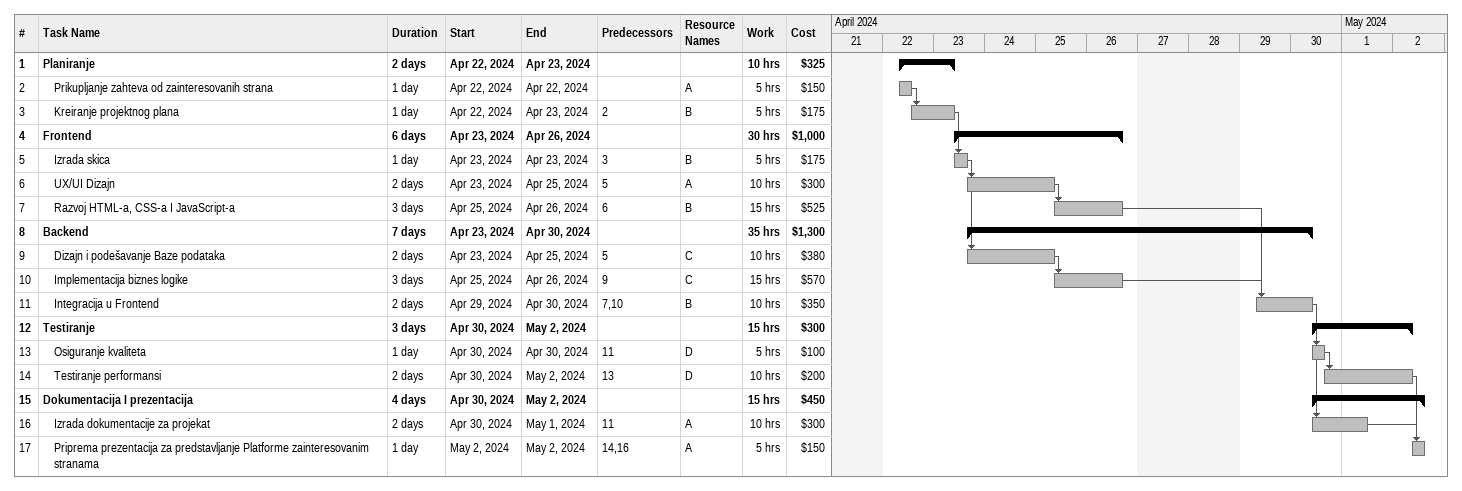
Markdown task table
| ID | Level | Task | Duration | Start | Finish | Predecessors | Resources | Work (h) | Cost ($) |
|---|---|---|---|---|---|---|---|---|---|
| 1 | 1 | **Planiranje** | 2d | 2024-04-22 | 2024-04-23 |  |  | 10 | 325 |
| 2 | 2 | Prikupljanje zahteva od zainteresovanih strana | 1d | 2024-04-22 | 2024-04-22 |  | A | 5 | 150 |
| 3 | 2 | Kreiranje projektnog plana | 1d | 2024-04-22 | 2024-04-23 | 2 | B | 5 | 175 |
| 4 | 1 | **Frontend** | 6d | 2024-04-23 | 2024-04-26 |  |  | 30 | 1000 |
| 5 | 2 | Izrada skica | 1d | 2024-04-23 | 2024-04-23 | 3 | B | 5 | 175 |
| 6 | 2 | UX/UI Dizajn | 2d | 2024-04-23 | 2024-04-25 | 5 | A | 10 | 300 |
| 7 | 2 | Razvoj HTML-a, CSS-a I JavaScript-a | 3d | 2024-04-25 | 2024-04-26 | 6 | B | 15 | 525 |
| 8 | 1 | **Backend** | 7d | 2024-04-23 | 2024-04-30 |  |  | 35 | 1300 |
| 9 | 2 | Dizajn i podešavanje Baze podataka | 2d | 2024-04-23 | 2024-04-25 | 5 | C | 10 | 380 |
| 10 | 2 | Implementacija biznes logike | 3d | 2024-04-25 | 2024-04-26 | 9 | C | 15 | 570 |
| 11 | 2 | Integracija u Frontend | 2d | 2024-04-29 | 2024-04-30 | 7, 10 | B | 10 | 350 |
| 12 | 1 | **Testiranje** | 3d | 2024-04-30 | 2024-05-02 |  |  | 15 | 300 |
| 13 | 2 | Osiguranje kvaliteta | 1d | 2024-04-30 | 2024-04-30 | 11 | D | 5 | 100 |
| 14 | 2 | Testiranje performansi | 2d | 2024-04-30 | 2024-05-02 | 13 | D | 10 | 200 |
| 15 | 1 | **Dokumentacija I prezentacija** | 4d | 2024-04-30 | 2024-05-02 |  |  | 15 | 450 |
| 16 | 2 | Izrada dokumentacije za projekat | 2d | 2024-04-30 | 2024-05-01 | 11 | A | 10 | 300 |
| 17 | 2 | Priprema prezentacija za predstavljanje Platforme zainteresovanim stranama | 1d | 2024-05-02 | 2024-05-02 | 14, 16 | A | 5 | 150 |
